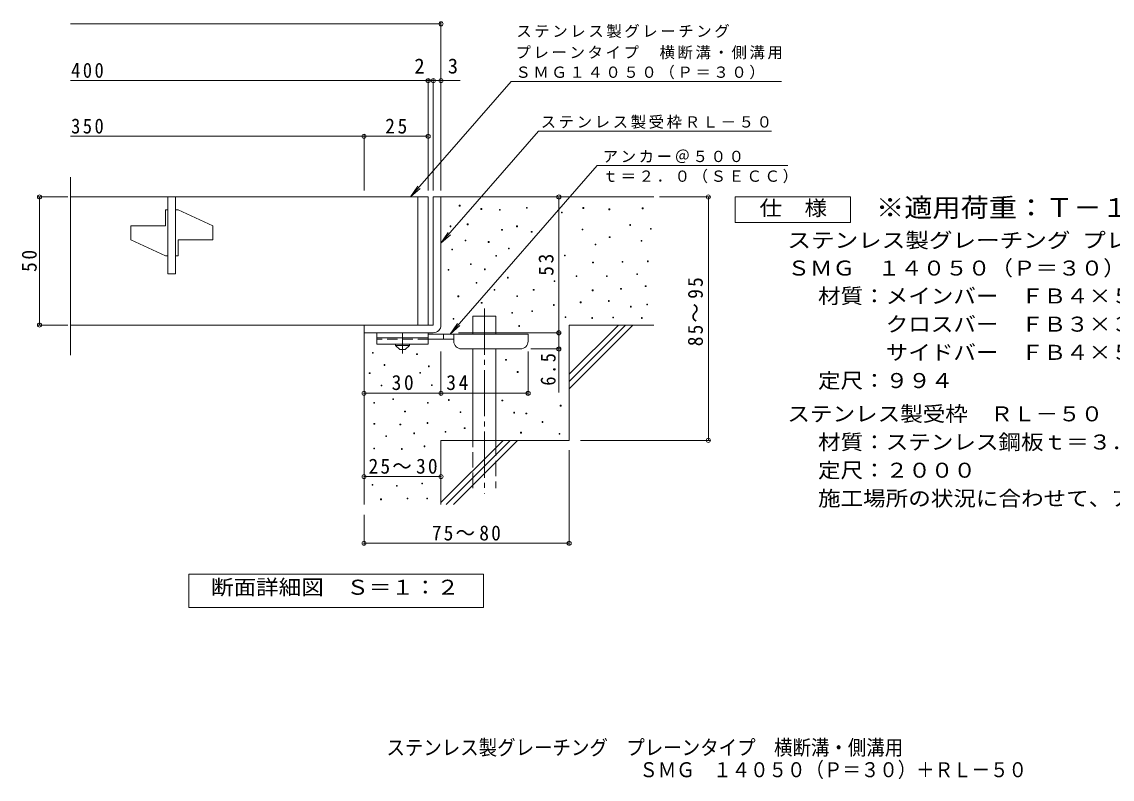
# Model space of a CAD drawing. Units: millimetres, scale not verified. Extents: x -310 to 329, y -274 to 246.
# Drawn here: x -310.5 to 114.8, y -274 to 21.6 of the extents above; entities that cross this region are included whole.
import ezdxf
from ezdxf.enums import TextEntityAlignment as Align

# ---------------------------------------------------------------- set-up
doc = ezdxf.new("R2010")
doc.units = ezdxf.units.MM
doc.header["$LTSCALE"] = 2
doc.header["$PDMODE"] = 32
doc.header["$PDSIZE"] = 1.6
for name, pattern in [('CHAIN1', [8, 5, -1, 1, -1]), ('CHAIN2', [12, 9, -1, 1, -1]), ('DASHED2', [3, 2, -1]), ('DASHED3', [4, 3, -1])]:
    doc.linetypes.add(name, pattern=pattern)
for name, color, linetype, lineweight in [('D-0', 7, 'Continuous', 9), ('D-1', 2, 'Continuous', 9), ('D-2', 3, 'Continuous', 9), ('D-4', 7, 'Continuous', 9), ('D-5', 7, 'Continuous', 9), ('D-6', 6, 'Continuous', 9), ('D-9', 4, 'Continuous', 9)]:
    doc.layers.add(name, color=color, linetype=linetype, lineweight=lineweight)
doc.layers.add('F-5_F-5ﾚｲﾔ', color=2, linetype='Continuous')
doc.styles.add('ＭＳ ゴシック', font='')
doc.styles.get('ＭＳ ゴシック').set_extended_font_data('MS Gothic')

msp = doc.modelspace()

# ---------------------------------------------------------------- linework, layer by layer
at = {"layer": 'D-0'}
for points in [[(-139.853, -50.268), (-139.853, -49.968), (-139.553, -49.968), (-139.553, -50.268)], [(-113.652, -51.078), (-113.652, -50.778), (-113.353, -50.778), (-113.353, -51.078)], [(-91.623, -51.173), (-91.623, -50.873), (-91.323, -50.873), (-91.323, -51.173)], [(-68.479, -51.308), (-68.479, -51.008), (-68.179, -51.008), (-68.179, -51.308)], [(-131.409, -51.588), (-131.409, -51.288), (-131.109, -51.288), (-131.109, -51.588)], [(-124.187, -51.889), (-124.187, -51.589), (-123.887, -51.589), (-123.887, -51.889)], [(-100.015, -52.932), (-100.015, -52.632), (-99.715, -52.632), (-99.715, -52.932)], [(-81.472, -51.714), (-81.472, -51.414), (-81.172, -51.414), (-81.172, -51.714)], [(-143.457, -58.33), (-143.457, -58.03), (-143.157, -58.03), (-143.157, -58.33)], [(-136.738, -57.542), (-136.738, -57.241), (-136.438, -57.241), (-136.438, -57.542)], [(-123.327, -59.74), (-123.327, -59.44), (-123.027, -59.44), (-123.027, -59.74)], [(-117.475, -58.331), (-117.475, -58.031), (-117.175, -58.031), (-117.175, -58.331)], [(-91.894, -59.565), (-91.894, -59.264), (-91.594, -59.264), (-91.594, -59.565)], [(-73.351, -57.805), (-73.351, -57.505), (-73.051, -57.505), (-73.051, -57.805)], [(-65.236, -59.342), (-65.236, -59.042), (-64.936, -59.042), (-64.936, -59.342)], [(-137.573, -63.908), (-137.573, -63.608), (-137.273, -63.608), (-137.273, -63.908)], [(-111.763, -60.527), (-111.763, -60.227), (-111.463, -60.227), (-111.463, -60.527)], [(-81.337, -62.542), (-81.337, -62.242), (-81.037, -62.242), (-81.037, -62.542)], [(-68.885, -64.031), (-68.885, -63.731), (-68.585, -63.731), (-68.585, -64.031)], [(-142.794, -67.405), (-142.794, -67.105), (-142.494, -67.105), (-142.494, -67.405)], [(-128.532, -64.439), (-128.532, -64.139), (-128.232, -64.139), (-128.232, -64.439)], [(-120.659, -67.018), (-120.659, -66.718), (-120.359, -66.718), (-120.359, -67.018)], [(-86.886, -65.385), (-86.886, -65.084), (-86.586, -65.084), (-86.586, -65.385)], [(-125.596, -69.836), (-125.596, -69.536), (-125.296, -69.536), (-125.296, -69.836)], [(-98.797, -69.716), (-98.797, -69.416), (-98.497, -69.416), (-98.497, -69.716)], [(-87.834, -72.423), (-87.834, -72.123), (-87.534, -72.123), (-87.534, -72.423)], [(-76.329, -72.152), (-76.329, -71.852), (-76.029, -71.852), (-76.029, -72.152)], [(-66.448, -72.017), (-66.448, -71.717), (-66.148, -71.717), (-66.148, -72.017)], [(-144.177, -75.271), (-144.177, -74.971), (-143.877, -74.971), (-143.877, -75.271)], [(-135.52, -73.126), (-135.52, -72.826), (-135.22, -72.826), (-135.22, -73.126)], [(-130.008, -75.131), (-130.008, -74.831), (-129.708, -74.831), (-129.708, -75.131)], [(-133.273, -80.394), (-133.273, -80.094), (-132.973, -80.094), (-132.973, -80.394)], [(-121.024, -78.382), (-121.024, -78.082), (-120.724, -78.082), (-120.724, -78.382)], [(-102.856, -79.74), (-102.856, -79.439), (-102.556, -79.439), (-102.556, -79.74)], [(-94.306, -77.809), (-94.306, -77.509), (-94.006, -77.509), (-94.006, -77.809)], [(-82.446, -77.809), (-82.446, -77.509), (-82.146, -77.509), (-82.146, -77.809)], [(-70.586, -76.981), (-70.586, -76.681), (-70.286, -76.681), (-70.286, -76.981)], [(-126.256, -83.14), (-126.256, -82.84), (-125.956, -82.84), (-125.956, -83.14)], [(-111.001, -83.14), (-111.001, -82.84), (-110.701, -82.84), (-110.701, -83.14)], [(-87.962, -83.325), (-87.962, -83.025), (-87.662, -83.025), (-87.662, -83.325)], [(-76.929, -82.773), (-76.929, -82.473), (-76.629, -82.473), (-76.629, -82.773)], [(-67.276, -81.67), (-67.276, -81.37), (-66.976, -81.37), (-66.976, -81.67)], [(-140.353, -85.673), (-140.353, -85.373), (-140.053, -85.373), (-140.053, -85.673)], [(-131.274, -88.158), (-131.274, -87.858), (-130.974, -87.858), (-130.974, -88.158)], [(-117.43, -85.562), (-117.43, -85.262), (-117.13, -85.262), (-117.13, -85.562)], [(-103.154, -89.026), (-103.154, -88.726), (-102.854, -88.726), (-102.854, -89.026)], [(-92.651, -88.014), (-92.651, -87.714), (-92.351, -87.714), (-92.351, -88.014)], [(-81.618, -87.462), (-81.618, -87.162), (-81.318, -87.162), (-81.318, -87.462)], [(-66.724, -88.841), (-66.724, -88.541), (-66.424, -88.541), (-66.424, -88.841)], [(-119.334, -92.138), (-119.334, -91.838), (-119.034, -91.838), (-119.034, -92.138)], [(-111.547, -91.446), (-111.547, -91.146), (-111.247, -91.146), (-111.247, -91.446)], [(-98.584, -93.823), (-98.584, -93.523), (-98.284, -93.523), (-98.284, -93.823)], [(-73.041, -89.684), (-73.041, -89.384), (-72.741, -89.384), (-72.741, -89.684)], [(-142.214, -94.397), (-142.214, -94.097), (-141.914, -94.097), (-141.914, -94.397)], [(-116.675, -97.227), (-116.675, -96.927), (-116.375, -96.927), (-116.375, -97.227)], [(-88.202, -94.105), (-88.202, -93.805), (-87.902, -93.805), (-87.902, -94.105)], [(-79.99, -93.895), (-79.99, -93.595), (-79.69, -93.595), (-79.69, -93.895)], [(-68.83, -94.105), (-68.83, -93.805), (-68.53, -93.805), (-68.53, -94.105)], [(-173.699, -107.669), (-173.699, -107.369), (-173.399, -107.369), (-173.399, -107.669)], [(-156.479, -108.199), (-156.479, -107.899), (-156.179, -107.899), (-156.179, -108.199)], [(-121.775, -110.407), (-121.775, -110.107), (-121.475, -110.107), (-121.475, -110.407)], [(-169.129, -112.467), (-169.129, -112.167), (-168.829, -112.167), (-168.829, -112.467)], [(-151.909, -112.997), (-151.909, -112.697), (-151.609, -112.697), (-151.609, -112.997)], [(-174.935, -115.617), (-174.935, -115.317), (-174.635, -115.317), (-174.635, -115.617)], [(-155.243, -115.529), (-155.243, -115.228), (-154.943, -115.228), (-154.943, -115.529)], [(-117.205, -115.204), (-117.205, -114.904), (-116.905, -114.904), (-116.905, -115.204)], [(-170.365, -120.414), (-170.365, -120.114), (-170.065, -120.114), (-170.065, -120.414)], [(-150.673, -120.326), (-150.673, -120.026), (-150.373, -120.026), (-150.373, -120.326)], [(-173.197, -127.26), (-173.197, -126.96), (-172.897, -126.96), (-172.897, -127.26)], [(-165.751, -125.779), (-165.751, -125.479), (-165.452, -125.479), (-165.452, -125.779)], [(-152.26, -127.26), (-152.26, -126.96), (-151.96, -126.96), (-151.96, -127.26)], [(-144.117, -126.103), (-144.117, -125.803), (-143.817, -125.803), (-143.817, -126.103)], [(-123.188, -126.28), (-123.188, -125.98), (-122.888, -125.98), (-122.888, -126.28)], [(-161.181, -130.577), (-161.181, -130.277), (-160.881, -130.277), (-160.881, -130.577)], [(-139.546, -130.901), (-139.546, -130.6), (-139.246, -130.6), (-139.246, -130.901)], [(-118.618, -131.077), (-118.618, -130.777), (-118.318, -130.777), (-118.318, -131.077)], [(-113.831, -131.364), (-113.831, -131.064), (-113.531, -131.064), (-113.531, -131.364)], [(-100.458, -128.335), (-100.458, -128.034), (-100.158, -128.034), (-100.158, -128.335)], [(-173.114, -135.414), (-173.114, -135.114), (-172.814, -135.114), (-172.814, -135.414)], [(-162.989, -135.719), (-162.989, -135.418), (-162.689, -135.418), (-162.689, -135.719)], [(-152.406, -135.109), (-152.406, -134.809), (-152.106, -134.809), (-152.106, -135.109)], [(-107.562, -134.708), (-107.562, -134.407), (-107.262, -134.407), (-107.262, -134.708)], [(-168.544, -140.211), (-168.544, -139.911), (-168.244, -139.911), (-168.244, -140.211)], [(-157.56, -139.131), (-157.56, -138.831), (-157.26, -138.831), (-157.26, -139.131)], [(-145.335, -138.513), (-145.335, -138.213), (-145.035, -138.213), (-145.035, -138.513)], [(-137.911, -137.09), (-137.911, -136.79), (-137.611, -136.79), (-137.611, -137.09)], [(-115.92, -138.887), (-115.92, -138.586), (-115.62, -138.586), (-115.62, -138.887)], [(-100.876, -139.305), (-100.876, -139.004), (-100.576, -139.004), (-100.576, -139.305)], [(-153.59, -144.187), (-153.59, -143.887), (-153.29, -143.887), (-153.29, -144.187)], [(-173.234, -145.004), (-173.234, -144.704), (-172.934, -144.704), (-172.934, -145.004)], [(-162.422, -145.253), (-162.422, -144.953), (-162.122, -144.953), (-162.122, -145.253)], [(-173.806, -159.188), (-173.806, -158.888), (-173.506, -158.888), (-173.506, -159.188)], [(-164.365, -159.645), (-164.365, -159.345), (-164.065, -159.345), (-164.065, -159.645)], [(-154.494, -158.725), (-154.494, -158.425), (-154.194, -158.425), (-154.194, -158.725)], [(-170.532, -164.898), (-170.532, -164.598), (-170.232, -164.598), (-170.232, -164.898)], [(-160.178, -164.594), (-160.178, -164.294), (-159.878, -164.294), (-159.878, -164.594)], [(-152.564, -164.594), (-152.564, -164.294), (-152.264, -164.294), (-152.264, -164.594)]]:
    msp.add_lwpolyline(points, close=True, dxfattribs=at)
at = {"layer": 'D-1'}
for p, q in [((-149.992, -46.736), (-149.992, -96.736)), ((-149.992, -46.736), (-146.992, -46.736)), ((-146.992, -46.736), (-146.992, -96.736)), ((-176.992, -96.736), (-149.992, -96.736)), ((-176.992, -99.736), (-176.992, -96.736)), ((-176.992, -99.736), (-149.992, -99.736))]:
    msp.add_line(p, q, dxfattribs=at)
msp.add_arc((-149.992, -96.736), 3, 270, 0, dxfattribs=at)
at = {"layer": 'D-2'}
for p, q in [((-291.526, -108.497), (-291.526, -38.996)), ((-151.992, -46.736), (-291.526, -46.736)), ((-253.492, -46.736), (-253.492, -76.736)), ((-155.992, -46.736), (-155.992, -96.736)), ((-151.992, -46.736), (-151.992, -96.736)), ((-254.492, -57.986), (-254.492, -51.736)), ((-253.492, -51.736), (-254.492, -51.736)), ((-249.492, -51.736), (-250.492, -51.736)), ((-249.492, -51.736), (-235.992, -57.986)), ((-267.992, -63.486), (-267.992, -57.986)), ((-267.992, -57.986), (-254.492, -57.986)), ((-267.992, -63.486), (-254.492, -69.736)), ((-253.492, -69.736), (-254.492, -69.736)), ((-249.492, -69.736), (-250.492, -69.736)), ((-291.526, -96.736), (-151.992, -96.736))]:
    msp.add_line(p, q, dxfattribs=at)
for points in [[(-250.492, -46.736), (-250.492, -76.736), (-253.492, -76.736)], [(-249.492, -69.736), (-249.492, -63.486), (-235.992, -63.486), (-235.992, -57.986)]]:
    msp.add_lwpolyline(points, dxfattribs=at)
at = {"layer": 'D-4'}
for p, q in [((-146.992, -44.145), (-146.992, 21.438)), ((-291.526, 20.838), (-146.992, 20.838)), ((-291.526, -1.301), (-151.992, -1.301)), ((-151.992, -44.145), (-151.992, -0.701)), ((-151.992, -1.301), (-150.992, -1.301)), ((-150.992, -1.301), (-139.46, -1.301)), ((-149.992, -44.145), (-149.992, -0.701)), ((-291.526, -23.052), (-176.992, -23.052)), ((-176.992, -44.145), (-176.992, -22.452)), ((-176.992, -23.052), (-151.992, -23.052)), ((-292.596, -46.736), (-304.206, -46.736)), ((-303.606, -96.736), (-303.606, -46.736)), ((-100.999, -99.736), (-100.999, -46.736)), ((-61.786, -46.735), (-42.055, -46.735)), ((-42.655, -141.736), (-42.655, -46.735)), ((-292.596, -96.736), (-304.206, -96.736)), ((-140.19, -99.736), (-100.399, -99.736)), ((-100.999, -99.736), (-100.999, -123.086)), ((-100.399, -106.036), (-111.991, -106.036)), ((-146.991, -123.956), (-146.991, -107.035)), ((-112.991, -123.956), (-112.991, -107.035)), ((-92.545, -141.736), (-42.055, -141.736)), ((-96.992, -145.491), (-96.992, -182.472)), ((-176.992, -155.859), (-146.992, -155.859)), ((-176.992, -170.775), (-176.992, -182.472)), ((-176.992, -181.872), (-96.992, -181.872))]:
    msp.add_line(p, q, dxfattribs=at)
msp.add_lwpolyline([(-176.991, -123.356), (-146.991, -123.356), (-112.991, -123.356)], dxfattribs=at)
for p in [(-146.992, 20.838), (-151.992, -1.301), (-149.992, -1.301), (-146.992, -1.301), (-176.992, -23.052), (-151.992, -23.052), (-303.606, -46.736), (-100.999, -46.736), (-42.655, -46.735), (-303.606, -96.736), (-100.999, -99.736), (-100.999, -106.036), (-176.991, -123.356), (-146.991, -123.356), (-112.991, -123.356), (-42.655, -141.736), (-176.992, -155.859), (-146.992, -155.859), (-176.992, -181.872), (-96.992, -181.872)]:
    msp.add_point(p, dxfattribs=at)
at = {"layer": 'D-5'}
for p, q in [((-119.589, -1.639), (-158.84, -46.736)), ((-119.589, -1.639), (-14.216, -1.639)), ((-108.974, -21.076), (-18.055, -21.076)), ((-143.369, -100.236), (-86.112, -34.451)), ((-11.647, -34.451), (-86.112, -34.451)), ((-158.84, -46.736), (-156.077, -42.568)), ((-158.84, -46.736), (-155.093, -43.425)), ((-32.279, -46.736), (-32.279, -56.736)), ((-146.992, -64.757), (-143.246, -61.446)), ((-143.369, -100.236), (-140.606, -96.068)), ((-143.369, -100.236), (-139.622, -96.925))]:
    msp.add_line(p, q, dxfattribs=at)
for points in [[(-108.974, -21.076), (-146.992, -64.757), (-144.23, -60.589)], [(-32.279, -46.736), (12.721, -46.736), (12.721, -56.736), (-32.279, -56.736)]]:
    msp.add_lwpolyline(points, dxfattribs=at)
msp.add_lwpolyline([(-245.391, -206.924), (-245.391, -193.924), (-130.391, -193.924), (-130.391, -206.924)], close=True, dxfattribs=at)
at = {"layer": 'D-6'}
for p, q in [((-146.992, -46.736), (-63.992, -46.736)), ((-134.534, -93.236), (-125.534, -93.236)), ((-134.534, -100.236), (-134.534, -93.236)), ((-125.534, -100.236), (-125.534, -93.236)), ((-96.992, -96.736), (-63.992, -96.736)), ((-96.992, -96.736), (-96.992, -141.736)), ((-96.992, -115.938), (-77.79, -96.736)), ((-96.992, -118.766), (-74.962, -96.736)), ((-96.992, -121.594), (-72.134, -96.736)), ((-176.992, -99.736), (-176.992, -166.736)), ((-134.534, -141.736), (-134.534, -106.036)), ((-125.534, -141.736), (-125.534, -106.036)), ((-146.992, -141.736), (-146.992, -166.736)), ((-146.992, -141.736), (-96.992, -141.736)), ((-146.992, -165.937), (-122.791, -141.736)), ((-144.963, -166.736), (-119.962, -141.736)), ((-142.134, -166.736), (-117.134, -141.736))]:
    msp.add_line(p, q, dxfattribs=at)
at = {"layer": 'D-6', "linetype": 'CHAIN2'}
msp.add_line((-130.034, -90.307), (-130.034, -162.48), dxfattribs=at)
at = {"layer": 'D-6', "linetype": 'DASHED3'}
for p, q in [((-134.534, -160.313), (-134.534, -141.736)), ((-125.534, -141.736), (-125.534, -160.313))]:
    msp.add_line(p, q, dxfattribs=at)
at = {"layer": 'D-9', "color": 3}
for p, q in [((-171.991, -99.736), (-171.991, -104.236)), ((-151.991, -99.736), (-171.991, -99.736)), ((-151.991, -101.736), (-171.991, -101.736)), ((-151.991, -99.736), (-151.991, -104.236)), ((-151.991, -104.236), (-171.991, -104.236))]:
    msp.add_line(p, q, dxfattribs=at)
at = {"layer": 'D-9', "linetype": 'CHAIN1'}
msp.add_line((-161.991, -107.784), (-161.991, -99.736), dxfattribs=at)
at = {"layer": 'D-9'}
for p, q in [((-112.991, -100.236), (-151.991, -100.236)), ((-145.991, -102.236), (-145.991, -100.236)), ((-141.991, -103.035), (-141.991, -100.236)), ((-112.991, -103.035), (-112.991, -100.236)), ((-141.986, -102.236), (-151.991, -102.236)), ((-138.991, -106.036), (-115.991, -106.036))]:
    msp.add_line(p, q, dxfattribs=at)
at = {"layer": 'D-9', "color": 3, "linetype": 'DASHED2'}
msp.add_line((-151.991, -102.236), (-171.991, -102.236), dxfattribs=at)
at = {"layer": 'D-9', "color": 2}
for p, q in [((-164.741, -104.735), (-164.741, -104.236)), ((-164.741, -104.735), (-162.991, -106.235)), ((-164.741, -104.735), (-159.241, -104.735)), ((-162.991, -106.235), (-160.991, -106.235)), ((-160.991, -106.235), (-159.241, -104.735)), ((-159.241, -104.735), (-159.241, -104.236))]:
    msp.add_line(p, q, dxfattribs=at)
at = {"layer": 'D-9'}
for centre, start, end in [((-138.991, -103.035), 180, 270), ((-115.991, -103.035), 270, 0)]:
    msp.add_arc(centre, 3, start, end, dxfattribs=at)

# ---------------------------------------------------------------- texts
at = {"layer": 'D-4', "color": 2, "style": 'ＭＳ ゴシック'}
for s, p in [('2', (-157.36, -0.301)), ('3', (-144.332, -0.301))]:
    msp.add_text(s, height=5.865, dxfattribs=at).set_placement(p, align=Align.BOTTOM_LEFT)
at = {"layer": 'D-4', "color": 2, "char_height": 5.865, "attachment_point": 7, "style": 'ＭＳ ゴシック'}
for s, insert in [('\\T1.27;\\W0.9;400', (-291.255, -0.301)), ('\\T1.27;\\W0.9;350', (-291.255, -22.052)), ('\\T1.27;\\W0.95;25', (-168.742, -22.052)), ('\\T1.27;\\W0.95;30', (-166.241, -122.156)), ('\\T1.27;\\W0.95;34', (-144.917, -122.156)), ('\\T1.22;\\W0.95;25～30', (-175.242, -154.805)), ('\\T1.22;\\W0.95;75～80', (-150.566, -180.872))]:
    msp.add_mtext(s, dxfattribs=dict(at, insert=insert))
at = {"layer": 'D-4', "color": 2, "char_height": 5.865, "attachment_point": 7, "rotation": 90, "style": 'ＭＳ ゴシック'}
for s, insert in [('\\T1.27;\\W0.95;50', (-304.606, -75.986)), ('\\T1.27;\\W0.95;53', (-102.999, -77.486)), ('\\T1.22;\\W0.95;85～95', (-44.761, -104.986)), ('\\T1.27;\\W0.9;6.5', (-102.199, -120.375))]:
    msp.add_mtext(s, dxfattribs=dict(at, insert=insert))
at = {"layer": 'D-5', "color": 3, "style": 'ＭＳ ゴシック', "width": 1.1}
msp.add_text('※適用荷重：Ｔ－１４', height=7.331, dxfattribs=at).set_placement((22.721, -56.736), align=Align.BOTTOM_LEFT)
at = {"layer": 'D-5', "color": 2, "style": 'ＭＳ ゴシック'}
for s, width, p in [('仕\u3000様', 1.1, (-22.779, -55.736)), ('ステンレス製グレーチング プレーンタイプ 横断溝・側溝用', 1.15, (-11.861, -68.32)), ('ＳＭＧ\u3000１４０５０（Ｐ＝３０）', 1.1, (-11.861, -79.164)), ('材質：メインバー\u3000ＦＢ４×５０（ＳＵＳ３０４）', 1.1, (0.081, -90.064)), ('\u3000\u3000\u3000クロスバー\u3000ＦＢ３×３０（ＳＵＳ３０４）', 1.1, (0.081, -101.064)), ('\u3000\u3000\u3000サイドバー\u3000ＦＢ４×５０（ＳＵＳ３０４）', 1.1, (0.081, -112.064)), ('定尺：９９４', 1.1, (0.081, -123.064)), ('ステンレス製受枠\u3000ＲＬ－５０', 1.1, (-11.861, -136.064)), ('材質：ステンレス鋼板ｔ＝３．０（ＳＵＳ３０４）', 1.1, (0.081, -147.064)), ('定尺：２０００', 1.1, (0.081, -158.064)), ('施工場所の状況に合わせて、アンカーをプライヤー等で折り曲げてご使用ください。', 1.1, (0.081, -169.064)), ('断面詳細図\u3000Ｓ＝１：２', 1.1, (-236.706, -203.73))]:
    msp.add_text(s, height=5.865, dxfattribs=dict(at, width=width)).set_placement(p, align=Align.BOTTOM_LEFT)
at = {"layer": 'D-5', "char_height": 4.399, "attachment_point": 7, "style": 'ＭＳ ゴシック'}
for s, insert in [('\\T1.17;ステンレス製グレーチング', (-117.589, 15.295)), ('\\T1.17;プレーンタイプ\u3000横断溝・側溝用', (-117.899, 6.963)), ('\\T1.17;ＳＭＧ１４０５０（Ｐ＝３０）', (-117.943, -0.807)), ('\\T1.17;ステンレス製受枠ＲＬ－５０', (-108.097, -20.125)), ('\\T1.17;アンカー＠５００', (-83.918, -33.519)), ('\\T1.17;ｔ＝２．０（ＳＥＣＣ）', (-83.918, -41.383))]:
    msp.add_mtext(s, dxfattribs=dict(at, insert=insert))
at = {"layer": 'F-5_F-5ﾚｲﾔ', "style": 'ＭＳ ゴシック', "width": 0.9}
for s, p in [('ステンレス製グレーチング\u3000プレーンタイプ\u3000横断溝・側溝用', (-168.27, -266.294)), ('ＳＭＧ\u3000１４０５０（Ｐ＝３０）＋ＲＬ－５０', (-69.598, -274.954))]:
    msp.add_text(s, height=5.865, dxfattribs=at).set_placement(p, align=Align.BOTTOM_LEFT)

doc.saveas('drawing.dxf')
